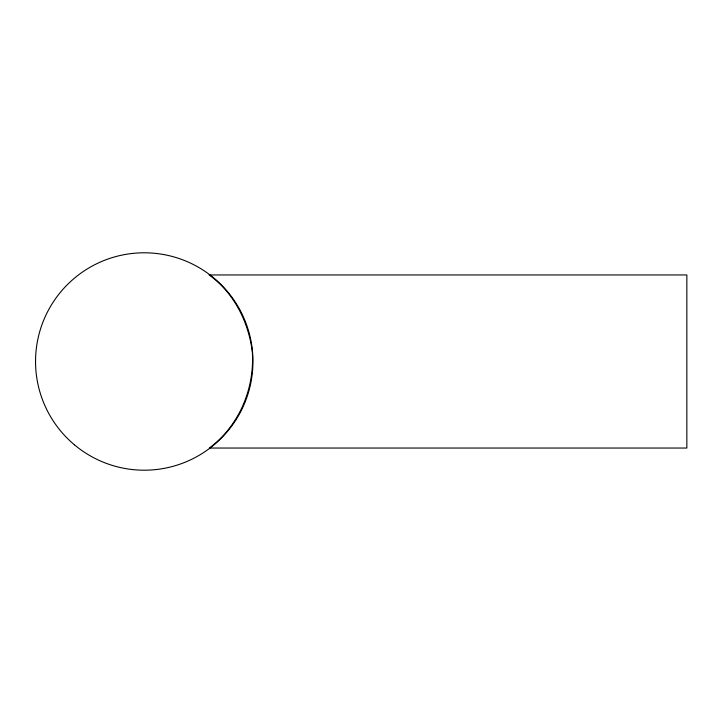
<?xml version="1.0" encoding="UTF-8"?>
<svg xmlns="http://www.w3.org/2000/svg" width="723" height="723" viewBox="0 0 723 723"><rect width="100%" height="100%" fill="white"/><g stroke="black" fill="none" stroke-linecap="round" stroke-linejoin="round"><path stroke-width="1.08" d="M252.336 351.848C254.758 388.576 239.114 425.865 209.39 448.043L686.85 448.043L686.85 274.957L209.119 274.957C233.963 292.679 248.513 321.925 252.336 351.848M74.451 444.835A108.703 108.703 0 0 0 251.315 380.271A108.703 108.703 0 0 0 106.968 259.385A108.703 108.703 0 0 0 74.451 444.835"/></g></svg>
